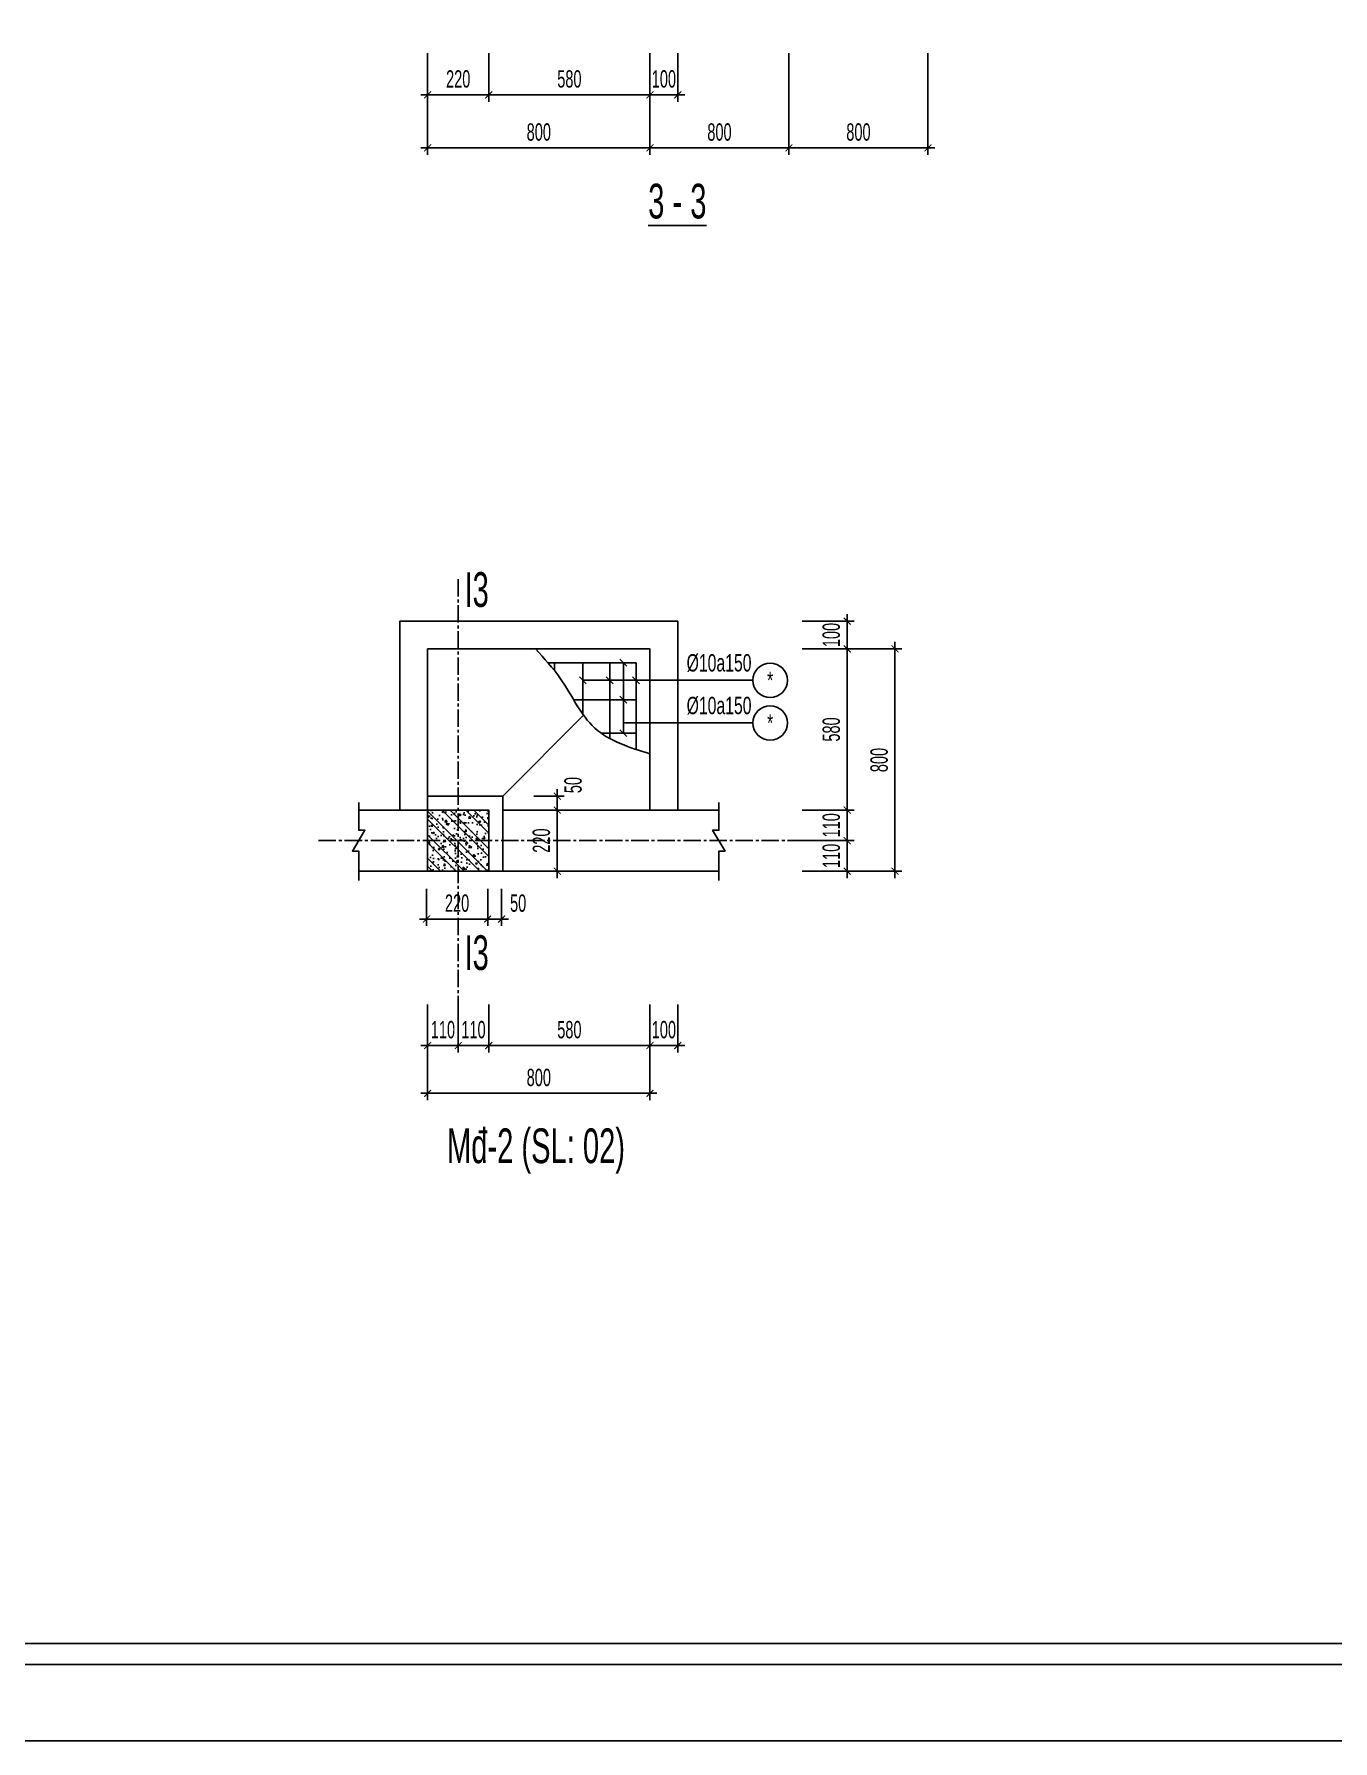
# Model space of a CAD drawing. Extents: x 195594 to 457145, y -254194 to -165094.
# Drawn here: x 359030 to 387065, y -254194 to -217334 of the extents above; entities that cross this region are included whole.
import ezdxf
from ezdxf.enums import TextEntityAlignment as Align

# ---------------------------------------------------------------- set-up
doc = ezdxf.new("R2010")
doc.units = 0
doc.header["$LTSCALE"] = 0.5
doc.header["$MEASUREMENT"] = 0
doc.linetypes.add('CENTER2', pattern=[1.125, 0.75, -0.125, 0.125, -0.125])
doc.layers.get('0').update_dxf_attribs({"linetype": 'CONTINUOUS'})
doc.layers.get('Defpoints').update_dxf_attribs({"linetype": 'CONTINUOUS'})
for name, color, linetype in [('CDC-KHUNGTEN', 7, 'CONTINUOUS'), ('CDC.01.AXIS', 160, 'CENTER2'), ('CDC.02.DIM', 1, 'CONTINUOUS'), ('CDC.03.BORDER', 3, 'CONTINUOUS'), ('CDC.05.STEEL', 4, 'CONTINUOUS'), ('CDC.06.TEXT', 2, 'CONTINUOUS'), ('CDC.10.HATCH', 9, 'CONTINUOUS'), ('CDC.11.NOTE', 8, 'CONTINUOUS'), ('CDC.14.STEELNUM', 9, 'CONTINUOUS')]:
    doc.layers.add(name, color=color, linetype=linetype)
doc.layers.add('Hatch1', color=250, linetype='CONTINUOUS', lineweight=5)
doc.layers.add('Tpl_Bound', color=1, linetype='CONTINUOUS', plot=False)
doc.styles.add('ARIAL', font='arial.ttf', dxfattribs={"width": 0.6})
doc.styles.add('ROMANS', font='arial.ttf', dxfattribs={"width": 0.55})
doc.dimstyles.new('150X25', dxfattribs={"dimscale": 150, "dimtxt": 2.5, "dimasz": 1, "dimexe": 1, "dimexo": 0, "dimgap": 1, "dimtad": 1, "dimdec": 0, "dimlfac": 0.166667, "dimdsep": 46, "dimtxsty": 'ARIAL', "dimblk": 'ARCHTICK', "dimcen": 1, "dimdle": 1, "dimclrd": 1, "dimclre": 1, "dimclrt": 2, "dimadec": 0, "dimazin": 0, "dimtfac": 0.00072, "dimtdec": 0, "dimtix": 1, "dimtmove": 2, "dimatfit": 3, "dimldrblk": 'ARCHTICK', "dimfxl": 1, "dimtolj": 1, "dimarcsym": 0})

# ---------------------------------------------------------------- blocks, each defined once
blk = doc.blocks.new('_ARCHTICK')
at = {"color": 0, "linetype": 'ByBlock', "const_width": 0.15}
blk.add_lwpolyline([(-0.5, -0.5), (0.5, 0.5)], dxfattribs=at)
blk = doc.blocks.new('*D20')
at = {"layer": 'CDC.02.DIM', "color": 1, "lineweight": -2, "transparency": 16777216}
for p, q in [((375610, -234751), (376731, -234751)), ((376581, -234751), (376581, -234601)), ((376581, -235411), (376581, -234751)), ((375610, -235411), (376731, -235411)), ((376581, -235411), (376581, -235561))]:
    blk.add_line(p, q, dxfattribs=at)
at = {"layer": 'Defpoints', "color": 0, "transparency": 16777216}
for p in [(375610, -234751), (376581, -234751), (375610, -235411)]:
    blk.add_point(p, dxfattribs=at)
at = {"layer": 'CDC.02.DIM', "color": 1, "lineweight": -2, "transparency": 16777216, "xscale": 150, "yscale": 150, "zscale": 150}
for p, rotation in [((376581, -234751), 270), ((376581, -235411), 90)]:
    blk.add_blockref('_ARCHTICK', p, dxfattribs=dict(at, rotation=rotation))
at = {"layer": 'CDC.02.DIM', "color": 2, "transparency": 16777216, "insert": (376239, -235081), "char_height": 375, "attachment_point": 5, "rotation": 90, "style": 'ARIAL'}
blk.add_mtext('\\A1;110', dxfattribs=at)
blk = doc.blocks.new('*D21')
at = {"layer": 'CDC.02.DIM', "color": 1, "lineweight": -2, "transparency": 16777216}
for p, q in [((376581, -234091), (376581, -233941)), ((375610, -234091), (376731, -234091)), ((376581, -234751), (376581, -234091)), ((375610, -234751), (376731, -234751)), ((376581, -234751), (376581, -234901))]:
    blk.add_line(p, q, dxfattribs=at)
at = {"layer": 'Defpoints', "color": 0, "transparency": 16777216}
for p in [(375610, -234091), (376581, -234091), (375610, -234751)]:
    blk.add_point(p, dxfattribs=at)
at = {"layer": 'CDC.02.DIM', "color": 1, "lineweight": -2, "transparency": 16777216, "xscale": 150, "yscale": 150, "zscale": 150}
for p, rotation in [((376581, -234091), 270), ((376581, -234751), 90)]:
    blk.add_blockref('_ARCHTICK', p, dxfattribs=dict(at, rotation=rotation))
at = {"layer": 'CDC.02.DIM', "color": 2, "transparency": 16777216, "insert": (376239, -234421), "char_height": 375, "attachment_point": 5, "rotation": 90, "style": 'ARIAL'}
blk.add_mtext('\\A1;110', dxfattribs=at)
blk = doc.blocks.new('*D22')
at = {"layer": 'CDC.02.DIM', "color": 1, "lineweight": -2, "transparency": 16777216}
for p, q in [((375610, -230611), (376731, -230611)), ((376581, -234241), (376581, -230461)), ((375610, -234091), (376731, -234091))]:
    blk.add_line(p, q, dxfattribs=at)
at = {"layer": 'Defpoints', "color": 0, "transparency": 16777216}
for p in [(375610, -230611), (376581, -230611), (375610, -234091)]:
    blk.add_point(p, dxfattribs=at)
at = {"layer": 'CDC.02.DIM', "color": 1, "lineweight": -2, "transparency": 16777216, "xscale": 150, "yscale": 150, "zscale": 150}
for p, rotation in [((376581, -230611), 90), ((376581, -234091), 270)]:
    blk.add_blockref('_ARCHTICK', p, dxfattribs=dict(at, rotation=rotation))
at = {"layer": 'CDC.02.DIM', "color": 2, "transparency": 16777216, "insert": (376239, -232351), "char_height": 375, "attachment_point": 5, "rotation": 90, "style": 'ARIAL'}
blk.add_mtext('\\A1;580', dxfattribs=at)
blk = doc.blocks.new('*D23')
at = {"layer": 'CDC.02.DIM', "color": 1, "lineweight": -2, "transparency": 16777216}
for p, q in [((375610, -230611), (377763, -230611)), ((377613, -235561), (377613, -230461)), ((375610, -235411), (377763, -235411))]:
    blk.add_line(p, q, dxfattribs=at)
at = {"layer": 'Defpoints', "color": 0, "transparency": 16777216}
for p in [(375610, -230611), (377613, -230611), (375610, -235411)]:
    blk.add_point(p, dxfattribs=at)
at = {"layer": 'CDC.02.DIM', "color": 1, "lineweight": -2, "transparency": 16777216, "xscale": 150, "yscale": 150, "zscale": 150}
for p, rotation in [((377613, -230611), 90), ((377613, -235411), 270)]:
    blk.add_blockref('_ARCHTICK', p, dxfattribs=dict(at, rotation=rotation))
at = {"layer": 'CDC.02.DIM', "color": 2, "transparency": 16777216, "insert": (377272, -233011), "char_height": 375, "attachment_point": 5, "rotation": 90, "style": 'ARIAL'}
blk.add_mtext('\\A1;800', dxfattribs=at)
blk = doc.blocks.new('*D24')
at = {"layer": 'CDC.02.DIM', "color": 1, "lineweight": -2, "transparency": 16777216}
for p, q in [((376581, -230011), (376581, -229861)), ((375610, -230011), (376731, -230011)), ((376581, -230611), (376581, -230011)), ((375610, -230611), (376731, -230611)), ((376581, -230611), (376581, -230761))]:
    blk.add_line(p, q, dxfattribs=at)
at = {"layer": 'Defpoints', "color": 0, "transparency": 16777216}
for p in [(375610, -230011), (376581, -230011), (375610, -230611)]:
    blk.add_point(p, dxfattribs=at)
at = {"layer": 'CDC.02.DIM', "color": 1, "lineweight": -2, "transparency": 16777216, "xscale": 150, "yscale": 150, "zscale": 150}
for p, rotation in [((376581, -230011), 270), ((376581, -230611), 90)]:
    blk.add_blockref('_ARCHTICK', p, dxfattribs=dict(at, rotation=rotation))
at = {"layer": 'CDC.02.DIM', "color": 2, "transparency": 16777216, "insert": (376239, -230311), "char_height": 375, "attachment_point": 5, "rotation": 90, "style": 'ARIAL'}
blk.add_mtext('\\A1;100', dxfattribs=at)
blk = doc.blocks.new('*D25')
at = {"layer": 'CDC.02.DIM', "color": 1, "lineweight": -2, "transparency": 16777216}
for p, q in [((370323, -235561), (370323, -233941)), ((369815, -234091), (370473, -234091)), ((369815, -235411), (370473, -235411))]:
    blk.add_line(p, q, dxfattribs=at)
at = {"layer": 'Defpoints', "color": 0, "transparency": 16777216}
for p in [(369815, -234091), (370323, -234091), (369815, -235411)]:
    blk.add_point(p, dxfattribs=at)
at = {"layer": 'CDC.02.DIM', "color": 1, "lineweight": -2, "transparency": 16777216, "xscale": 150, "yscale": 150, "zscale": 150}
for p, rotation in [((370323, -234091), 90), ((370323, -235411), 270)]:
    blk.add_blockref('_ARCHTICK', p, dxfattribs=dict(at, rotation=rotation))
at = {"layer": 'CDC.02.DIM', "color": 2, "transparency": 16777216, "insert": (369981, -234751), "char_height": 375, "attachment_point": 5, "rotation": 90, "style": 'ARIAL'}
blk.add_mtext('\\A1;220', dxfattribs=at)
blk = doc.blocks.new('*D26')
at = {"layer": 'CDC.02.DIM', "color": 1, "lineweight": -2, "transparency": 16777216}
for p, q in [((370323, -234241), (370323, -233641)), ((369815, -233791), (370473, -233791)), ((369815, -234091), (370473, -234091))]:
    blk.add_line(p, q, dxfattribs=at)
at = {"layer": 'Defpoints', "color": 0, "transparency": 16777216}
for p in [(369815, -233791), (370323, -233791), (369815, -234091)]:
    blk.add_point(p, dxfattribs=at)
at = {"layer": 'CDC.02.DIM', "color": 1, "lineweight": -2, "transparency": 16777216, "xscale": 150, "yscale": 150, "zscale": 150}
for p, rotation in [((370323, -233791), 90), ((370323, -234091), 270)]:
    blk.add_blockref('_ARCHTICK', p, dxfattribs=dict(at, rotation=rotation))
at = {"layer": 'CDC.02.DIM', "color": 2, "transparency": 16777216, "insert": (370664, -233552), "char_height": 375, "attachment_point": 5, "rotation": 90, "style": 'ARIAL'}
blk.add_mtext('\\A1;50', dxfattribs=at)
blk = doc.blocks.new('*D27')
at = {"layer": 'CDC.02.DIM', "color": 1, "lineweight": -2, "transparency": 16777216}
for p, q in [((367500, -235793), (367500, -236595)), ((368820, -235793), (368820, -236595)), ((368970, -236445), (367350, -236445))]:
    blk.add_line(p, q, dxfattribs=at)
at = {"layer": 'Defpoints', "color": 0, "transparency": 16777216}
for p in [(367500, -235793), (368820, -235793), (367500, -236445)]:
    blk.add_point(p, dxfattribs=at)
at = {"layer": 'CDC.02.DIM', "color": 1, "lineweight": -2, "transparency": 16777216, "xscale": 150, "yscale": 150, "zscale": 150, "rotation": 180}
blk.add_blockref('_ARCHTICK', (367500, -236445), dxfattribs=at)
at = {"layer": 'CDC.02.DIM', "color": 1, "lineweight": -2, "transparency": 16777216, "xscale": 150, "yscale": 150, "zscale": 150}
blk.add_blockref('_ARCHTICK', (368820, -236445), dxfattribs=at)
at = {"layer": 'CDC.02.DIM', "color": 2, "transparency": 16777216, "insert": (368160, -236103), "char_height": 375, "attachment_point": 5, "style": 'ARIAL'}
blk.add_mtext('\\A1;220', dxfattribs=at)
blk = doc.blocks.new('*D28')
at = {"layer": 'CDC.02.DIM', "color": 1, "lineweight": -2, "transparency": 16777216}
for p, q in [((368820, -235793), (368820, -236595)), ((369120, -235793), (369120, -236595)), ((368820, -236445), (368670, -236445)), ((368820, -236445), (369120, -236445)), ((369120, -236445), (369270, -236445))]:
    blk.add_line(p, q, dxfattribs=at)
at = {"layer": 'Defpoints', "color": 0, "transparency": 16777216}
for p in [(368820, -235793), (369120, -235793), (369120, -236445)]:
    blk.add_point(p, dxfattribs=at)
at = {"layer": 'CDC.02.DIM', "color": 1, "lineweight": -2, "transparency": 16777216, "xscale": 150, "yscale": 150, "zscale": 150}
blk.add_blockref('_ARCHTICK', (368820, -236445), dxfattribs=at)
at = {"layer": 'CDC.02.DIM', "color": 1, "lineweight": -2, "transparency": 16777216, "xscale": 150, "yscale": 150, "zscale": 150, "rotation": 180}
blk.add_blockref('_ARCHTICK', (369120, -236445), dxfattribs=at)
at = {"layer": 'CDC.02.DIM', "color": 2, "transparency": 16777216, "insert": (369478, -236103), "char_height": 375, "attachment_point": 5, "style": 'ARIAL'}
blk.add_mtext('\\A1;50', dxfattribs=at)
blk = doc.blocks.new('_Oblique')
at = {"color": 0, "lineweight": -2}
blk.add_line((-0.5, -0.5), (0.5, 0.5), dxfattribs=at)
blk = doc.blocks.new('*D95')
at = {"layer": 'CDC.02.DIM', "color": 1, "lineweight": -2, "transparency": 16777216}
for p, q in [((367524, -217747), (367524, -218795)), ((368844, -217747), (368844, -218795)), ((367374, -218645), (368994, -218645))]:
    blk.add_line(p, q, dxfattribs=at)
at = {"layer": 'Defpoints', "color": 0, "transparency": 16777216}
for p in [(367524, -217747), (368844, -217747), (368844, -218645)]:
    blk.add_point(p, dxfattribs=at)
at = {"layer": 'CDC.02.DIM', "color": 1, "lineweight": -2, "transparency": 16777216, "xscale": 150, "yscale": 150, "zscale": 150, "rotation": 180}
blk.add_blockref('_ARCHTICK', (367524, -218645), dxfattribs=at)
at = {"layer": 'CDC.02.DIM', "color": 1, "lineweight": -2, "transparency": 16777216, "xscale": 150, "yscale": 150, "zscale": 150}
blk.add_blockref('_ARCHTICK', (368844, -218645), dxfattribs=at)
at = {"layer": 'CDC.02.DIM', "color": 2, "transparency": 16777216, "insert": (368184, -218303), "char_height": 375, "attachment_point": 5, "style": 'ARIAL'}
blk.add_mtext('\\A1;220', dxfattribs=at)
blk = doc.blocks.new('*D96')
at = {"layer": 'CDC.02.DIM', "color": 1, "lineweight": -2, "transparency": 16777216}
for p, q in [((368844, -217747), (368844, -218795)), ((372324, -217747), (372324, -218795)), ((368694, -218645), (372474, -218645))]:
    blk.add_line(p, q, dxfattribs=at)
at = {"layer": 'Defpoints', "color": 0, "transparency": 16777216}
for p in [(368844, -217747), (372324, -217747), (372324, -218645)]:
    blk.add_point(p, dxfattribs=at)
at = {"layer": 'CDC.02.DIM', "color": 1, "lineweight": -2, "transparency": 16777216, "xscale": 150, "yscale": 150, "zscale": 150, "rotation": 180}
blk.add_blockref('_ARCHTICK', (368844, -218645), dxfattribs=at)
at = {"layer": 'CDC.02.DIM', "color": 1, "lineweight": -2, "transparency": 16777216, "xscale": 150, "yscale": 150, "zscale": 150}
blk.add_blockref('_ARCHTICK', (372324, -218645), dxfattribs=at)
at = {"layer": 'CDC.02.DIM', "color": 2, "transparency": 16777216, "insert": (370584, -218303), "char_height": 375, "attachment_point": 5, "style": 'ARIAL'}
blk.add_mtext('\\A1;580', dxfattribs=at)
blk = doc.blocks.new('*D97')
at = {"layer": 'CDC.02.DIM', "color": 1, "lineweight": -2, "transparency": 16777216}
for p, q in [((367524, -217747), (367524, -219941)), ((372324, -217747), (372324, -219941)), ((367374, -219791), (372474, -219791))]:
    blk.add_line(p, q, dxfattribs=at)
at = {"layer": 'Defpoints', "color": 0, "transparency": 16777216}
for p in [(367524, -217747), (372324, -217747), (372324, -219791)]:
    blk.add_point(p, dxfattribs=at)
at = {"layer": 'CDC.02.DIM', "color": 1, "lineweight": -2, "transparency": 16777216, "xscale": 150, "yscale": 150, "zscale": 150, "rotation": 180}
blk.add_blockref('_ARCHTICK', (367524, -219791), dxfattribs=at)
at = {"layer": 'CDC.02.DIM', "color": 1, "lineweight": -2, "transparency": 16777216, "xscale": 150, "yscale": 150, "zscale": 150}
blk.add_blockref('_ARCHTICK', (372324, -219791), dxfattribs=at)
at = {"layer": 'CDC.02.DIM', "color": 2, "transparency": 16777216, "insert": (369924, -219450), "char_height": 375, "attachment_point": 5, "style": 'ARIAL'}
blk.add_mtext('\\A1;800', dxfattribs=at)
blk = doc.blocks.new('*D100')
at = {"layer": 'CDC.02.DIM', "color": 1, "lineweight": -2, "transparency": 16777216}
for p, q in [((372324, -217747), (372324, -218795)), ((372924, -217747), (372924, -218795)), ((372324, -218645), (372174, -218645)), ((372324, -218645), (372924, -218645)), ((372924, -218645), (373074, -218645))]:
    blk.add_line(p, q, dxfattribs=at)
at = {"layer": 'Defpoints', "color": 0, "transparency": 16777216}
for p in [(372324, -217747), (372924, -217747), (372924, -218645)]:
    blk.add_point(p, dxfattribs=at)
at = {"layer": 'CDC.02.DIM', "color": 1, "lineweight": -2, "transparency": 16777216, "xscale": 150, "yscale": 150, "zscale": 150}
blk.add_blockref('_ARCHTICK', (372324, -218645), dxfattribs=at)
at = {"layer": 'CDC.02.DIM', "color": 1, "lineweight": -2, "transparency": 16777216, "xscale": 150, "yscale": 150, "zscale": 150, "rotation": 180}
blk.add_blockref('_ARCHTICK', (372924, -218645), dxfattribs=at)
at = {"layer": 'CDC.02.DIM', "color": 2, "transparency": 16777216, "insert": (372624, -218303), "char_height": 375, "attachment_point": 5, "style": 'ARIAL'}
blk.add_mtext('\\A1;100', dxfattribs=at)
blk = doc.blocks.new('*D101')
at = {"layer": 'CDC.02.DIM', "color": 1, "lineweight": -2, "transparency": 16777216}
for p, q in [((372324, -217747), (372324, -219941)), ((375324, -217747), (375324, -219941)), ((372174, -219791), (375474, -219791))]:
    blk.add_line(p, q, dxfattribs=at)
at = {"layer": 'Defpoints', "color": 0, "transparency": 16777216}
for p in [(372324, -217747), (375324, -217747), (375324, -219791)]:
    blk.add_point(p, dxfattribs=at)
at = {"layer": 'CDC.02.DIM', "color": 1, "lineweight": -2, "transparency": 16777216, "xscale": 150, "yscale": 150, "zscale": 150, "rotation": 180}
blk.add_blockref('_ARCHTICK', (372324, -219791), dxfattribs=at)
at = {"layer": 'CDC.02.DIM', "color": 1, "lineweight": -2, "transparency": 16777216, "xscale": 150, "yscale": 150, "zscale": 150}
blk.add_blockref('_ARCHTICK', (375324, -219791), dxfattribs=at)
at = {"layer": 'CDC.02.DIM', "color": 2, "transparency": 16777216, "insert": (373824, -219450), "char_height": 375, "attachment_point": 5, "style": 'ARIAL'}
blk.add_mtext('\\A1;800', dxfattribs=at)
blk = doc.blocks.new('*D102')
at = {"layer": 'CDC.02.DIM', "color": 1, "lineweight": -2, "transparency": 16777216}
for p, q in [((375324, -217747), (375324, -219941)), ((378324, -217747), (378324, -219941)), ((375174, -219791), (378474, -219791))]:
    blk.add_line(p, q, dxfattribs=at)
at = {"layer": 'Defpoints', "color": 0, "transparency": 16777216}
for p in [(375324, -217747), (378324, -217747), (378324, -219791)]:
    blk.add_point(p, dxfattribs=at)
at = {"layer": 'CDC.02.DIM', "color": 1, "lineweight": -2, "transparency": 16777216, "xscale": 150, "yscale": 150, "zscale": 150, "rotation": 180}
blk.add_blockref('_ARCHTICK', (375324, -219791), dxfattribs=at)
at = {"layer": 'CDC.02.DIM', "color": 1, "lineweight": -2, "transparency": 16777216, "xscale": 150, "yscale": 150, "zscale": 150}
blk.add_blockref('_ARCHTICK', (378324, -219791), dxfattribs=at)
at = {"layer": 'CDC.02.DIM', "color": 2, "transparency": 16777216, "insert": (376824, -219450), "char_height": 375, "attachment_point": 5, "style": 'ARIAL'}
blk.add_mtext('\\A1;800', dxfattribs=at)
blk = doc.blocks.new('*D128')
at = {"layer": 'CDC.02.DIM', "color": 1, "lineweight": -2, "transparency": 16777216}
for p, q in [((367524, -238293), (367524, -239327)), ((368184, -238293), (368184, -239327)), ((367524, -239177), (367374, -239177)), ((367524, -239177), (368184, -239177)), ((368184, -239177), (368334, -239177))]:
    blk.add_line(p, q, dxfattribs=at)
at = {"layer": 'Defpoints', "color": 0, "transparency": 16777216}
for p in [(367524, -238293), (368184, -238293), (368184, -239177)]:
    blk.add_point(p, dxfattribs=at)
at = {"layer": 'CDC.02.DIM', "color": 1, "lineweight": -2, "transparency": 16777216, "xscale": 150, "yscale": 150, "zscale": 150}
blk.add_blockref('_ARCHTICK', (367524, -239177), dxfattribs=at)
at = {"layer": 'CDC.02.DIM', "color": 1, "lineweight": -2, "transparency": 16777216, "xscale": 150, "yscale": 150, "zscale": 150, "rotation": 180}
blk.add_blockref('_ARCHTICK', (368184, -239177), dxfattribs=at)
at = {"layer": 'CDC.02.DIM', "color": 2, "transparency": 16777216, "insert": (367854, -238836), "char_height": 375, "attachment_point": 5, "style": 'ARIAL'}
blk.add_mtext('\\A1;110', dxfattribs=at)
blk = doc.blocks.new('*D129')
at = {"layer": 'CDC.02.DIM', "color": 1, "lineweight": -2, "transparency": 16777216}
for p, q in [((368184, -238293), (368184, -239327)), ((368844, -238293), (368844, -239327)), ((368184, -239177), (368034, -239177)), ((368184, -239177), (368844, -239177)), ((368844, -239177), (368994, -239177))]:
    blk.add_line(p, q, dxfattribs=at)
at = {"layer": 'Defpoints', "color": 0, "transparency": 16777216}
for p in [(368184, -238293), (368844, -238293), (368844, -239177)]:
    blk.add_point(p, dxfattribs=at)
at = {"layer": 'CDC.02.DIM', "color": 1, "lineweight": -2, "transparency": 16777216, "xscale": 150, "yscale": 150, "zscale": 150}
blk.add_blockref('_ARCHTICK', (368184, -239177), dxfattribs=at)
at = {"layer": 'CDC.02.DIM', "color": 1, "lineweight": -2, "transparency": 16777216, "xscale": 150, "yscale": 150, "zscale": 150, "rotation": 180}
blk.add_blockref('_ARCHTICK', (368844, -239177), dxfattribs=at)
at = {"layer": 'CDC.02.DIM', "color": 2, "transparency": 16777216, "insert": (368514, -238836), "char_height": 375, "attachment_point": 5, "style": 'ARIAL'}
blk.add_mtext('\\A1;110', dxfattribs=at)
blk = doc.blocks.new('*D130')
at = {"layer": 'CDC.02.DIM', "color": 1, "lineweight": -2, "transparency": 16777216}
for p, q in [((368844, -238293), (368844, -239327)), ((372324, -238293), (372324, -239327)), ((368694, -239177), (372474, -239177))]:
    blk.add_line(p, q, dxfattribs=at)
at = {"layer": 'Defpoints', "color": 0, "transparency": 16777216}
for p in [(368844, -238293), (372324, -238293), (372324, -239177)]:
    blk.add_point(p, dxfattribs=at)
at = {"layer": 'CDC.02.DIM', "color": 1, "lineweight": -2, "transparency": 16777216, "xscale": 150, "yscale": 150, "zscale": 150, "rotation": 180}
blk.add_blockref('_ARCHTICK', (368844, -239177), dxfattribs=at)
at = {"layer": 'CDC.02.DIM', "color": 1, "lineweight": -2, "transparency": 16777216, "xscale": 150, "yscale": 150, "zscale": 150}
blk.add_blockref('_ARCHTICK', (372324, -239177), dxfattribs=at)
at = {"layer": 'CDC.02.DIM', "color": 2, "transparency": 16777216, "insert": (370584, -238836), "char_height": 375, "attachment_point": 5, "style": 'ARIAL'}
blk.add_mtext('\\A1;580', dxfattribs=at)
blk = doc.blocks.new('*D131')
at = {"layer": 'CDC.02.DIM', "color": 1, "lineweight": -2, "transparency": 16777216}
for p, q in [((367524, -238293), (367524, -240359)), ((372324, -238293), (372324, -240359)), ((367374, -240209), (372474, -240209))]:
    blk.add_line(p, q, dxfattribs=at)
at = {"layer": 'Defpoints', "color": 0, "transparency": 16777216}
for p in [(367524, -238293), (372324, -238293), (372324, -240209)]:
    blk.add_point(p, dxfattribs=at)
at = {"layer": 'CDC.02.DIM', "color": 1, "lineweight": -2, "transparency": 16777216, "xscale": 150, "yscale": 150, "zscale": 150, "rotation": 180}
blk.add_blockref('_ARCHTICK', (367524, -240209), dxfattribs=at)
at = {"layer": 'CDC.02.DIM', "color": 1, "lineweight": -2, "transparency": 16777216, "xscale": 150, "yscale": 150, "zscale": 150}
blk.add_blockref('_ARCHTICK', (372324, -240209), dxfattribs=at)
at = {"layer": 'CDC.02.DIM', "color": 2, "transparency": 16777216, "insert": (369924, -239868), "char_height": 375, "attachment_point": 5, "style": 'ARIAL'}
blk.add_mtext('\\A1;800', dxfattribs=at)
blk = doc.blocks.new('*D132')
at = {"layer": 'CDC.02.DIM', "color": 1, "lineweight": -2, "transparency": 16777216}
for p, q in [((372324, -238293), (372324, -239327)), ((372924, -238293), (372924, -239327)), ((372324, -239177), (372174, -239177)), ((372324, -239177), (372924, -239177)), ((372924, -239177), (373074, -239177))]:
    blk.add_line(p, q, dxfattribs=at)
at = {"layer": 'Defpoints', "color": 0, "transparency": 16777216}
for p in [(372324, -238293), (372924, -238293), (372924, -239177)]:
    blk.add_point(p, dxfattribs=at)
at = {"layer": 'CDC.02.DIM', "color": 1, "lineweight": -2, "transparency": 16777216, "xscale": 150, "yscale": 150, "zscale": 150}
blk.add_blockref('_ARCHTICK', (372324, -239177), dxfattribs=at)
at = {"layer": 'CDC.02.DIM', "color": 1, "lineweight": -2, "transparency": 16777216, "xscale": 150, "yscale": 150, "zscale": 150, "rotation": 180}
blk.add_blockref('_ARCHTICK', (372924, -239177), dxfattribs=at)
at = {"layer": 'CDC.02.DIM', "color": 2, "transparency": 16777216, "insert": (372624, -238836), "char_height": 375, "attachment_point": 5, "style": 'ARIAL'}
blk.add_mtext('\\A1;100', dxfattribs=at)
blk = doc.blocks.new('Khung tên chuẩn')
at = {"layer": 'CDC-KHUNGTEN'}
blk.add_lwpolyline([(30654, -246309), (30654, -189709), (-40446, -189709), (-40446, -246309)], close=True, dxfattribs=at)
at = {"layer": 'CDC.10.HATCH', "color": 8}
blk.add_lwpolyline([(-40746, -246609), (38754, -246609), (38754, -189409), (-40746, -189409)], close=True, dxfattribs=at)
at = {"layer": 'Defpoints', "color": 1}
blk.add_lwpolyline([(-44246, -247709), (-44246, -188309), (39854, -188309), (39854, -247709), (-44246, -247709)], close=True, dxfattribs=at)

msp = doc.modelspace()

# ---------------------------------------------------------------- hatches: boundary and pattern name
at = {"layer": 'CDC.10.HATCH'}
h = msp.add_hatch(dxfattribs=at)
h.set_pattern_fill('BETONG', color=256, scale=48, style=0, pattern_type=2)
h.set_pattern_definition([(135, (10397855.5, -1713829.1), (254.558441, 254.558441), []), (135, (10397685.78, -1713829.1), (254.558441, 254.558441), []), (130, (10397855.48, -1713829.1), (-344.284888, -30.121025), [36, -396]), (185, (10397855.5, -1713829.1), (66.60064, 361.052224), [28.8, -316.8]), (79.5486, (10397826.8, -1713831.6), (-277.684503, 330.93098), [30.595291, -336.548214]), (133.8158, (10397855.5, -1713733.1), (-512.275703, -79.449127), [54, -594]), (83.3644, (10397812.8, -1713739.7), (-448.638099, 467.576578), [45.892938, -504.82224]), (188.8158, (10397855.5, -1713733.1), (-448.637734, 467.576928), [43.2, -475.2]), (159, (10397807.48, -1713757.1), (-286.515385, -193.2570675), [36, -396]), (214, (10397807.5, -1713757.1), (-116.791359, 348.072022), [28.8, -316.8]), (108.5486, (10397783.6, -1713773.2), (-403.306862, 154.814638), [30.595291, -336.548214]), (142.5, (10397855.48, -1713829.1), (-5.8367306, 159.7890498), [0, -312.96, 0, -321.6, 0, -318]), (172.5, (10397855.48, -1713829.1), (-126.273378, 189.3176217), [0, -183.36, 0, -305.76, 0, -121.2]), (212.5, (10397962.52, -1713829.1), (-256.2347694, -10.8263384), [0, -120, 0, -374.4, 0, -496.8]), (222.5, (10398010.52, -1713829.1), (-279.9293613, 48.0503915), [0, -156, 0, -248.64, 0, -352.8])])
h.paths.add_polyline_path([(367524.2, -234091), (368844.2, -234091), (368844.2, -234751), (367524.2, -234751)])
h.paths.add_polyline_path([(367524.2, -234751), (368844.2, -234751), (368844.2, -235411), (367524.2, -235411)])

# ---------------------------------------------------------------- linework, layer by layer
at = {"layer": 'CDC.01.AXIS', "ltscale": 1000}
for p, q in [((368184.2, -229105.8), (368184.2, -238317.1)), ((365170.5, -234751), (375609.5, -234751))]:
    msp.add_line(p, q, dxfattribs=at)
at = {"layer": 'CDC.03.BORDER'}
for p, q in [((370891.1, -232044.1), (369144.2, -233791)), ((367524.2, -233791), (369144.2, -233791)), ((369144.2, -233791), (369144.2, -235411)), ((366036.8, -234091), (367524.2, -234091)), ((373811.5, -234091), (369144.2, -234091)), ((367500.5, -235411), (366036.8, -235411)), ((367524.2, -235411), (367224.2, -235411)), ((368844.2, -235411), (373811.5, -235411))]:
    msp.add_line(p, q, dxfattribs=at)
for points in [[(367524.2, -234091), (367524.2, -230611), (370584.2, -230611)], [(370584.2, -230611), (372324.2, -230611), (372324.2, -234091)]]:
    msp.add_lwpolyline(points, dxfattribs=at)
msp.add_lwpolyline([(368844.2, -235411), (367524.2, -235411), (367524.2, -234091), (368844.2, -234091)], close=True, dxfattribs=at)
at = {"layer": 'CDC.05.STEEL'}
for p, q in [((372024.2, -230911), (370122.3, -230911)), ((370261.5, -230911), (370261.5, -231079.5)), ((370874, -230911), (370874, -232020.3)), ((371455.9, -230911), (371455.9, -232546.3)), ((372024.2, -230911), (372024.2, -232782)), ((372024.2, -231709.1), (370674.4, -231709.1)), ((372024.2, -232430.8), (371270.4, -232430.8))]:
    msp.add_line(p, q, dxfattribs=at)
at = {"layer": 'CDC.11.NOTE'}
for p, q in [((371749.8, -230911), (371749.8, -232430.8)), ((370874, -231289.5), (374546.5, -231289.5)), ((371749.8, -232210.9), (374546.5, -232210.9))]:
    msp.add_line(p, q, dxfattribs=at)
for points in [[(366924.2, -234091), (366924.2, -230011), (370584.2, -230011)], [(370584.2, -230011), (372924.2, -230011), (372924.2, -234091)], [(366036.8, -233925.2), (366036.8, -234528.1), (366171.8, -234528.1), (365901.8, -234978.1), (366036.8, -234978.1), (366036.8, -235614.6)], [(373811.5, -233925.2), (373811.5, -234528.1), (373676.5, -234528.1), (373946.5, -234978.1), (373811.5, -234978.1), (373811.5, -235614.6)]]:
    msp.add_lwpolyline(points, dxfattribs=at)
msp.add_spline([(372324.2, -232877.4), (371131.7, -232319.2), (370393.1, -231256.9), (369852.6, -230611)], degree=3, dxfattribs=at)
at = {"layer": 'CDC.14.STEELNUM'}
for centre in [(374918.5, -231289.5), (374918.5, -232210.9)]:
    msp.add_circle(centre, 372, dxfattribs=at)
at = {"layer": 'Tpl_Bound', "color": 1}
msp.add_lwpolyline([(330994.7, -254193.8), (330994.7, -165093.8), (457144.7, -165093.8), (457144.7, -254193.8)], close=True, dxfattribs=at)

# ---------------------------------------------------------------- block references
at = {"layer": 'CDC.02.DIM', "xscale": -150, "yscale": 150, "zscale": 150}
for p in [(371749.8, -230911), (370874, -231289.5), (371455.9, -231289.5), (372024.2, -231289.5), (371749.8, -231709.1), (371749.8, -232430.8)]:
    msp.add_blockref('_Oblique', p, dxfattribs=at)
at = {"layer": 'Hatch1', "xscale": 1.5000000007567, "yscale": 1.5000000007567, "zscale": 1.5000000007567}
msp.add_blockref('Khung tên chuẩn', (397363.5, 117369.1), dxfattribs=at)

# ---------------------------------------------------------------- texts
at = {"layer": 'CDC.06.TEXT', "style": 'ARIAL', "width": 0.6}
for s, p in [('%%U3 - 3', (372914.1, -220939.4)), ('I3', (368582.4, -229328.8)), ('I3', (368582.4, -237170.3)), ('Mđ-2 (SL: 02)', (369863.5, -241434.9))]:
    msp.add_text(s, height=750, dxfattribs=at).set_placement(p, align=Align.MIDDLE)
at = {"layer": 'CDC.06.TEXT', "style": 'ROMANS', "width": 0.65}
for p in [(373114.5, -230911.5), (373114.5, -231832.9)]:
    msp.add_text('%%C10a150', height=375, dxfattribs=at).set_placement(p, align=Align.MIDDLE_LEFT)
at = {"layer": 'CDC.14.STEELNUM', "style": 'ROMANS', "width": 0.65}
for p in [(374918.5, -231289.5), (374918.5, -232210.9)]:
    msp.add_text('*', height=375, dxfattribs=at).set_placement(p, align=Align.MIDDLE)

# ---------------------------------------------------------------- dimensions: what is measured, and where the dimension line sits
at = {"layer": 'CDC.02.DIM'}
for base, p1, p2, picture, middle in [((368844.2, -218644.7), (367524.2, -217746.7), (368844.2, -217746.7), '*D95', (368184.2, -218303.2)), ((372324.2, -219791.3), (367524.2, -217746.7), (372324.2, -217746.7), '*D97', (369924.2, -219449.8)), ((372324.2, -218644.7), (368844.2, -217746.7), (372324.2, -217746.7), '*D96', (370584.2, -218303.2)), ((372924.2, -218644.7), (372324.2, -217746.7), (372924.2, -217746.7), '*D100', (372624.2, -218303.2))]:
    dim = msp.add_linear_dim(base=base, p1=p1, p2=p2, dimstyle='150X25', dxfattribs=at)
    dim.commit()
    dim.dimension.update_dxf_attribs({"geometry": picture, "text_midpoint": middle})
for base, p1, p2, picture, middle in [((375324.2, -219791.3), (372324.2, -217746.7), (375324.2, -217746.7), '*D101', (373824.2, -219449.8)), ((378324.2, -219791.3), (375324.2, -217746.7), (378324.2, -217746.7), '*D102', (376824.2, -219449.8))]:
    dim = msp.add_linear_dim(base=base, p1=p1, p2=p2, text='800', dimstyle='150X25', dxfattribs=at)
    dim.commit()
    dim.dimension.update_dxf_attribs({"geometry": picture, "text_midpoint": middle})
for base, p1, p2, angle, picture, middle in [((376580.8, -230011), (375609.5, -230611), (375609.5, -230011), 270, '*D24', (376239.3, -230311)), ((376580.8, -230611), (375609.5, -234091), (375609.5, -230611), 270, '*D22', (376239.3, -232351)), ((377613.2, -230611), (375609.5, -235411), (375609.5, -230611), 270, '*D23', (377271.8, -233011)), ((370322.5, -234091), (369814.8, -235411), (369814.8, -234091), 270, '*D25', (369981.1, -234751)), ((376580.8, -234091), (375609.5, -234751), (375609.5, -234091), 270, '*D21', (376239.3, -234421)), ((376580.8, -234751), (375609.5, -235411), (375609.5, -234751), 270, '*D20', (376239.3, -235081)), ((367500.5, -236444.9), (368820.5, -235792.5), (367500.5, -235792.5), 180, '*D27', (368160.5, -236103.4)), ((368184.2, -239177), (367524.2, -238293.4), (368184.2, -238293.4), 180, '*D128', (367854.2, -238835.5)), ((372324.2, -240209.4), (367524.2, -238293.4), (372324.2, -238293.4), 180, '*D131', (369924.2, -239867.9)), ((368844.2, -239177), (368184.2, -238293.4), (368844.2, -238293.4), 180, '*D129', (368514.2, -238835.5)), ((372324.2, -239177), (368844.2, -238293.4), (372324.2, -238293.4), 180, '*D130', (370584.2, -238835.5)), ((372924.2, -239177), (372324.2, -238293.4), (372924.2, -238293.4), 180, '*D132', (372624.2, -238835.5))]:
    dim = msp.add_linear_dim(base=base, p1=p1, p2=p2, angle=angle, dimstyle='150X25', dxfattribs=at)
    dim.commit()
    dim.dimension.update_dxf_attribs({"geometry": picture, "text_midpoint": middle})
for base, p1, p2, angle, picture, middle in [((370322.5, -233791), (369814.8, -234091), (369814.8, -233791), 270, '*D26', (370664, -233551.6)), ((369120.5, -236444.9), (368820.5, -235792.5), (369120.5, -235792.5), 180, '*D28', (369477.9, -236103.4))]:
    dim = msp.add_linear_dim(base=base, p1=p1, p2=p2, angle=angle, dimstyle='150X25', dxfattribs=at)
    dim.commit()
    dim.dimension.update_dxf_attribs({"geometry": picture, "text_midpoint": middle, "dimtype": 160})

doc.saveas('drawing.dxf')
